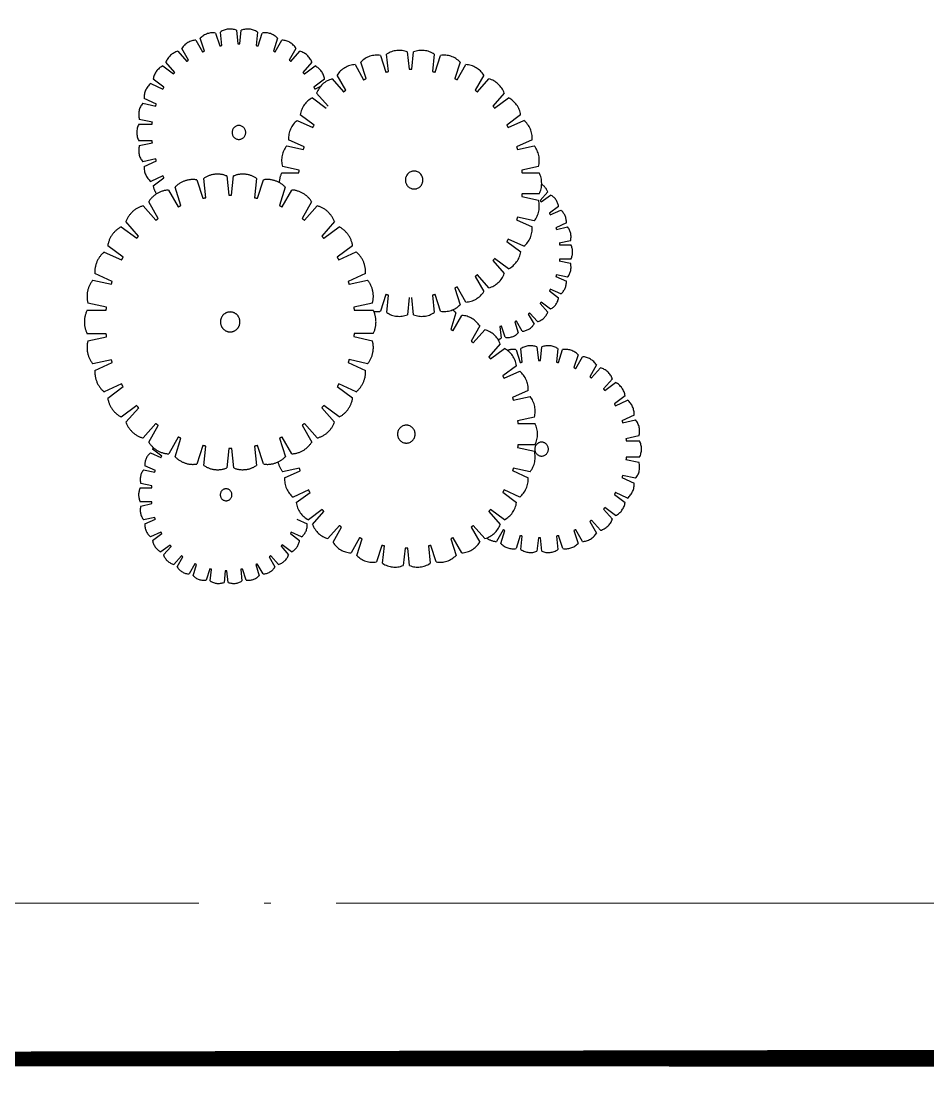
# Model space of a CAD drawing. Extents: x 27938 to 983267, y -209821 to 1628073.
# Drawn here: x 688114 to 688945, y -173990 to -173026 of the extents above; entities that cross this region are included whole.
import ezdxf

# ---------------------------------------------------------------- set-up
doc = ezdxf.new("R2010")
doc.units = 0
doc.header["$LTSCALE"] = 1000
doc.header["$MEASUREMENT"] = 0
for name, pattern in [('A户型$0$DASH', [0.35, 0.25, -0.1]), ('DASH', [0.35, 0.25, -0.1]), ('DOTE', [2.4200000000000004, 2, -0.2, 0.02, -0.2])]:
    doc.linetypes.add(name, pattern=pattern)
doc.layers.add('3.5方案汇报，与郭总、侯月琴确定户型_t8$0$2020.03.04 -1安徽标准化洋房户型(UA）_t8_t8$0$看线', color=154, linetype='Continuous')
doc.layers.add('5fur', color=250, linetype='Continuous')
doc.layers.add('DOTE', color=19, linetype='DOTE', lineweight=9)

# ---------------------------------------------------------------- blocks, each defined once
blk = doc.blocks.new('GFDGDGRDGRDG')
at = {"layer": 'DOTE', "linetype": 'DOTE', "ltscale": 0.3}
blk.add_line((573593.6739016977, 364358.3317887955), (626393.6739016924, 364358.3317887607), dxfattribs=at)
blk = doc.blocks.new('VDGVDVXVE')
at = {"layer": '5fur', "linetype": 'A户型$0$DASH'}
for p, q in [((581458.7754703705, 365140.0057086449), (581454.998385162, 365151.8431190541)), ((581469.0813076225, 365156.5026777615), (581472.8578167302, 365144.6670728563)), ((581474.7186719731, 365145.0700977339), (581473.4410305499, 365157.4485038904)), ((581488.1675736079, 365159.0246518695), (581489.4450201584, 365146.6481337326)), ((581491.3474989268, 365146.6483776403), (581492.6251403501, 365159.0267837968)), ((581507.351683408, 365157.4506358177), (581506.0742368574, 365145.0741176807)), ((581507.9351917001, 365144.6715699586), (581511.7122769087, 365156.5089803678)), ((581525.7951993692, 365151.8494216604), (581522.0186902615, 365140.0138167551)), ((581444.2146885332, 365131.6765484778), (581438.1032362874, 365142.4556115028)), ((581450.9270468616, 365149.994935864), (581457.0375669566, 365139.2175169184)), ((581523.7567885219, 365139.2260706702), (581529.8682407679, 365150.0051336951)), ((581542.692051342, 365142.4658093339), (581536.581531247, 365131.6883903883)), ((581434.4982196342, 365139.7858457254), (581442.675691667, 365130.5376376631)), ((581538.1208096909, 365130.5498742245), (581546.2995291849, 365139.7994930872)), ((581620.2576078586, 365135.8903691489), (581625.1131195684, 365120.6731628421)), ((581627.5056477379, 365121.1913376848), (581625.8629659081, 365137.1064313145)), ((581644.7970926969, 365139.1329072877), (581646.4395239763, 365123.2202411116)), ((581648.8855681071, 365123.2205547072), (581650.5282499369, 365139.135648337)), ((581669.4623767256, 365137.1091723638), (581667.8199454463, 365121.1965061878)), ((581670.2126016726, 365120.6789448307), (581675.0688540837, 365135.8984724997)), ((581420.5128445245, 365126.3215935734), (581430.3998737272, 365119.0067874646)), ((581431.6727024979, 365120.4466414999), (581423.4939830039, 365129.6962603626)), ((581557.3037658152, 365129.7099077245), (581549.1262937825, 365120.4616996622)), ((581550.3994785557, 365119.0221720391), (581560.2880160101, 365126.3380940108)), ((581596.9164154517, 365127.5232724234), (581604.7727984311, 365113.6665909219)), ((581607.0072456775, 365114.6799802845), (581602.1509932665, 365129.8995079536)), ((581693.1754686758, 365129.9076113044), (581688.3199569659, 365114.6904049977)), ((581690.5546547293, 365113.6775886028), (581698.4122361883, 365127.5363839206)), ((581421.6976572374, 365106.8067885331), (581411.809119783, 365114.1227105047)), ((581568.9917407517, 365114.1392109421), (581559.1047115489, 365106.8244048333)), ((581575.7936375879, 365114.3972993881), (581586.3075302015, 365102.506746165)), ((581588.2862404581, 365103.9710600697), (581580.4286589992, 365117.8298553875)), ((581714.8999926408, 365117.8429668847), (581707.0436096615, 365103.9862853832)), ((581709.0226819465, 365102.5224788868), (581719.5381784389, 365114.4148459961)), ((581409.5821495339, 365110.1906318358), (581420.7466252873, 365105.1289198078)), ((581560.0561583672, 365105.1467800157), (581565.023316379, 365107.3987732136)), ((581414.7255100951, 365091.3531166033), (581403.5593312174, 365096.4156007881)), ((581557.8124410183, 365097.0861180499), (581570.5243357075, 365087.6813673385)), ((581572.1608298413, 365089.532608241), (581561.645333349, 365101.4249753502)), ((581733.6864826779, 365101.4425219583), (581723.1725900644, 365089.5519687354)), ((581724.8095419155, 365087.7011475057), (581737.5233757856, 365097.1073328979)), ((581402.183858485, 365092.0979609455), (581414.1378396254, 365089.5105641026)), ((581411.0609773573, 365074.7610253288), (581399.1051726547, 365077.3488168753)), ((581543.7586903161, 365076.3463101015), (581558.1130162848, 365069.8383946368)), ((581559.3357716493, 365071.9956544265), (581546.6219377792, 365081.4018398186)), ((581748.7138790246, 365081.4230546667), (581736.0019843354, 365072.0183039553)), ((581737.2252731018, 365069.8613577613), (581751.5817888016, 365076.3702659989)), ((581398.6413121973, 365072.8343174385), (581410.8623523874, 365072.8343174385)), ((581410.864216689, 365057.7556687161), (581398.6413121973, 365057.7556687161)), ((581399.1093369428, 365053.2416149735), (581411.0633180832, 365055.8290118164)), ((581550.3715824663, 365052.1266476596), (581536.0150667664, 365058.6355558972)), ((581759.3254123513, 365058.6595117946), (581744.9710863826, 365052.1515963299)), ((581534.2466018245, 365053.084304671), (581549.616006148, 365049.7576515873)), ((581745.7272484752, 365049.7827940703), (581761.0989973786, 365053.10995463)), ((581414.1438274756, 365041.0802624497), (581402.1880227729, 365038.4924709033)), ((581403.5674777942, 365034.1761486642), (581414.7319535476, 365039.2378606923)), ((581420.7564749882, 365025.4636018012), (581409.5902961106, 365020.4011176164)), ((581479.2079380358, 365025.4304535932), (581481.0328616796, 365007.7497133975)), ((581483.7506884916, 365007.7500618371), (581485.5758905247, 365025.4334992035)), ((581529.6918994548, 365028.3167630192), (581545.4046654135, 365028.3167630192)), ((581545.6600403748, 365030.7939588781), (581530.2882914714, 365034.1211194379)), ((581765.0573077317, 365034.1467693969), (581749.6879034082, 365030.8201163132)), ((581749.943890915, 365028.3429860136), (581765.659053833, 365028.3429860136)), ((581411.8208926038, 365016.4711708748), (581421.7079218066, 365023.7859769836)), ((581437.2192191253, 364998.2605347008), (581431.8233831131, 365015.1711209997)), ((581451.941843771, 365021.8276334389), (581457.336856782, 365004.9196264314)), ((581459.9952214147, 365005.4953762566), (581458.1700193816, 365023.178813623)), ((581506.6138091789, 365023.1818592334), (581504.7888855352, 365005.5011190377)), ((581507.4473924533, 365004.9260508632), (581512.8432284655, 365021.8366371621)), ((581532.9616891234, 365015.1801247229), (581527.5666761125, 364998.2721177154)), ((581426.0071855412, 365012.5308592995), (581434.7364999627, 364997.1345465201)), ((581530.0496736274, 364997.1467661655), (581538.7803196929, 365012.5454276297)), ((581749.690912913, 365006.4789560829), (581765.0626618162, 365003.1517955231)), ((581765.659053833, 365008.9561519418), (581749.9462878742, 365008.9561519418)), ((581773.491149012, 365010.8477921789), (581766.4818872696, 365002.920756697)), ((581767.5731885037, 365001.6868758771), (581776.0490777504, 365007.9576661387)), ((581402.5374323593, 364997.9464448158), (581414.2195352631, 364984.7347190125)), ((581416.418102215, 364986.3617344621), (581407.6874561495, 365001.7603959264)), ((581557.1000490846, 365001.7749642565), (581548.3707346631, 364986.378651477)), ((581550.5697038688, 364984.7521998145), (581562.2535888603, 364997.965941047)), ((581783.5094132432, 364997.5014806512), (581775.0348167836, 364991.2316468436)), ((581761.1043514631, 364984.1886102901), (581745.7349471397, 364987.5152633738)), ((581775.850342628, 364989.7936827142), (581785.4213530945, 364994.1329548726)), ((581382.5583250596, 364978.7117988844), (581396.6826524921, 364968.2620758718)), ((581398.5009793073, 364970.3190102079), (581386.8170943159, 364983.5327514405)), ((581577.9739269036, 364983.5522476717), (581566.2918239996, 364970.3405218684)), ((581568.1106593899, 364968.2840538354), (581582.2371414676, 364978.7353709379)), ((581744.9793708215, 364985.1462673015), (581759.3358865213, 364978.6373590639)), ((581790.5837687943, 364982.3257854031), (581781.0142181485, 364977.9871750933)), ((581781.5183262102, 364976.4079735869), (581791.7661588124, 364978.6260806267)), ((581751.5922629717, 364960.9266048596), (581737.237937003, 364967.4345203243)), ((581384.2509146495, 364950.8335059696), (581370.1244325717, 364961.284823072)), ((581594.6710339555, 364961.3083951254), (581580.546706523, 364950.8586721128)), ((581736.0151816385, 364965.2772605346), (581748.7290155086, 364955.8710751424)), ((581794.4050323812, 364965.983957138), (581784.1587628323, 364963.7661884155)), ((581784.3294211702, 364962.1147682157), (581794.8061964487, 364962.1147682157)), ((581366.9430465016, 364955.6675678308), (581382.8922975779, 364948.4365506478)), ((581581.9059162635, 364948.4620652305), (581597.8576003744, 364955.6941854945)), ((581723.1901234465, 364947.7403067201), (581733.7056199388, 364935.8479396108)), ((581737.5385122695, 364940.1867969112), (581724.8266175803, 364949.5915476226)), ((581784.1607691688, 364947.538748262), (581794.408601771, 364945.3206412221)), ((581794.8061964487, 364949.1902121679), (581784.331019143, 364949.1902121679)), ((581356.3740592888, 364929.8208951303), (581373.4511752038, 364926.1246139261)), ((581374.2907044463, 364928.7568317842), (581358.3390203353, 364935.9889520482)), ((581606.4616265406, 364936.0155697119), (581590.5123754644, 364928.7845525289)), ((581591.3525555673, 364926.1525500183), (581608.432276571, 364929.8493950847)), ((581707.0647128297, 364933.3018548914), (581714.9222942886, 364919.4430595735)), ((581719.5573156998, 364922.875615573), (581709.0434230863, 364934.766168796)), ((581781.0197411077, 364933.316955741), (581790.5907515743, 364928.9776835826)), ((581791.7697282023, 364932.6785177334), (581781.5234586532, 364934.8962864559)), ((581688.3437076103, 364922.5929346766), (581693.1999600213, 364907.3734070075)), ((581698.434537836, 364909.7496425377), (581690.5781548567, 364923.6063240392)), ((581775.0436149858, 364920.0709512298), (581783.5195042324, 364913.8001609683)), ((581785.4283358746, 364917.1705141131), (581775.8587852288, 364921.5091244229)), ((581625.1383516152, 364916.5939701304), (581620.2820992041, 364901.3744424614)), ((581625.888576562, 364900.1637425972), (581627.5310078415, 364916.0764087733)), ((581646.4653851807, 364914.0523602539), (581644.8227033509, 364898.1372666241)), ((581650.5538605909, 364898.1400076734), (581648.9114293115, 364914.0526738495)), ((581667.8453055499, 364916.0815772763), (581669.4879873797, 364900.1664836465)), ((581675.0933454292, 364901.3825458122), (581670.2378337194, 364916.599752119)), ((581776.0591687397, 364903.3439754809), (581767.5845722802, 364909.6138092885)), ((581351.3132788779, 364902.301404406), (581368.771907721, 364902.301404406)), ((581369.0556576779, 364905.0538442493), (581351.9759366743, 364908.7506893157)), ((581612.8303991855, 364908.7791892701), (581595.7532832706, 364905.0829080659)), ((581596.0377138337, 364902.3305410664), (581613.4990059648, 364902.3305410664)), ((581689.4100402406, 364899.9126801121), (581684.5545285308, 364884.6954738053)), ((581764.07170436, 364891.8031879221), (581757.0624426176, 364899.7302234041)), ((581766.493576191, 364908.3796486868), (581773.503907186, 364900.4514039473)), ((581686.7892262941, 364883.6826574104), (581694.6468077532, 364897.5414527282)), ((581743.2626323003, 364891.6147339911), (581746.5001339077, 364881.4683822118)), ((581749.9898524508, 364883.0525392318), (581744.7522637979, 364892.2903268995)), ((581755.7433024466, 364898.7540141343), (581760.9816900858, 364889.5148172557)), ((581368.774571009, 364880.7604776596), (581351.3132788779, 364880.7604776596)), ((581613.4990059648, 364880.78961432), (581596.0403771218, 364880.78961432)), ((581711.1345642058, 364887.8480356923), (581703.2781812263, 364873.9913541907)), ((581705.2572535115, 364872.5275476945), (581715.7727500037, 364884.4199148038)), ((581729.5970309267, 364887.2738290576), (581730.6921521466, 364876.6637666377)), ((581734.4290575129, 364877.4744747482), (581731.1920497062, 364887.6192789527)), ((581351.9818856572, 364874.311829456), (581369.0590015721, 364878.0081106601)), ((581595.7566271648, 364878.0371744768), (581612.8363481684, 364874.3403294103)), ((581729.9210542428, 364871.447590766), (581719.4071616292, 364859.557037543)), ((581721.0441134804, 364857.7062163133), (581733.7579473504, 364867.1124017055)), ((581744.5731121931, 364866.110432641), (581748.3496213008, 364854.2748277357)), ((581750.2104765438, 364854.6778526134), (581748.9328351206, 364867.0562587699)), ((581763.6593781785, 364868.6324067489), (581764.9368247291, 364856.255888612)), ((581766.8393034976, 364856.2561325197), (581768.1169449207, 364868.6345386762)), ((581782.8434879787, 364867.0583906971), (581781.566041428, 364854.6818725601)), ((581783.4269962708, 364854.279324838), (581787.2040814793, 364866.1167352473)), ((581801.2870039399, 364861.4571765398), (581797.5104948322, 364849.6215716345)), ((581373.4597292754, 364856.9384687078), (581356.3800082717, 364853.2416236414)), ((581358.3506583021, 364847.0754490141), (581374.2999093783, 364854.3064661971)), ((581590.5215803965, 364854.3341869419), (581606.4732645074, 364847.1020666779)), ((581608.438225554, 364853.2701235958), (581591.3611096389, 364856.9664048)), ((581744.9484505896, 364851.4281234744), (581732.2365559002, 364842.023372763)), ((581799.2485930927, 364848.8338255496), (581805.3600453385, 364859.6128885745)), ((581818.1838559128, 364852.0735642133), (581812.0733358177, 364841.2961452677)), ((581733.4598446666, 364839.8664265689), (581747.8163603665, 364846.3753348065)), ((581813.6126142616, 364840.1576291039), (581821.7913337556, 364849.4072479667)), ((581382.9063685792, 364834.6289534955), (581366.9546844683, 364827.3968332316)), ((581370.1412508872, 364821.7826236006), (581384.2655783198, 364832.2323466133)), ((581580.5613701933, 364832.2575127564), (581594.687852271, 364821.806195654)), ((581597.8692383411, 364827.4234508953), (581581.9199872648, 364834.6544680783)), ((581832.795570386, 364839.3176626039), (581824.6180983532, 364830.0694545416)), ((581825.8912831263, 364828.6299269185), (581835.7798205807, 364835.9458488902)), ((581755.5599839161, 364828.6645806021), (581741.2056579476, 364822.1566651374)), ((581741.9618200401, 364819.7878628779), (581757.3335689434, 364823.1150234377)), ((581844.4835453223, 364823.7469658215), (581834.5965161195, 364816.4321597127)), ((581396.701625453, 364814.8069648906), (581382.5751433751, 364804.3556477882)), ((581386.8383579392, 364799.5387710544), (581398.5204608431, 364812.7504968577)), ((581566.3113055354, 364812.7720085182), (581577.9951905268, 364799.5582672856)), ((581582.2539597831, 364804.3792198416), (581568.1296323506, 364814.8289428542)), ((581835.5479629379, 364814.7545348951), (581846.7141418154, 364819.8170190799)), ((581761.2918792965, 364804.1518382045), (581745.9224749731, 364800.8251851208)), ((581852.7369601319, 364806.0419880321), (581841.5724843786, 364800.980276004)), ((581414.242580974, 364798.3388189116), (581402.5586959824, 364785.125077679)), ((581407.7122357581, 364781.3160544695), (581416.4415501796, 364796.712367249)), ((581548.3941826277, 364796.729284264), (581557.1248286932, 364781.3306227997)), ((581562.2748524835, 364785.1445739102), (581550.5927495796, 364798.3562997135)), ((581746.17846248, 364798.3480548212), (581761.8936253979, 364798.3480548212)), ((581842.1606104505, 364799.1378742465), (581854.1164151531, 364801.725665793)), ((581434.7626112154, 364785.9442525606), (581426.0319651498, 364770.5455910963)), ((581431.8505957193, 364767.9108940032), (581437.2456087302, 364784.8189010106)), ((581527.5930657174, 364784.8304840253), (581532.9889017296, 364767.9198977263)), ((581538.8050993015, 364770.5601594265), (581530.07578488, 364785.956472206)), ((581857.1951009834, 364786.9765217229), (581845.2411198429, 364784.3891248799)), ((581419.7644135021, 364768.5824493297), (581411.2885242554, 364774.8532395911)), ((581457.3648923894, 364778.1649678629), (581451.9690563772, 364761.2543815639)), ((581458.1984756638, 364759.9091594927), (581460.0233993075, 364777.5898996883)), ((581481.0615963512, 364775.340956889), (581479.236394318, 364757.6575195225)), ((581485.6043468069, 364757.6605651329), (581483.7794231632, 364775.3413053285)), ((581504.817063428, 364777.5956424695), (581506.6422654612, 364759.912205103)), ((581512.8704410717, 364761.2633852871), (581507.4754280607, 364778.1713922946)), ((581745.9254844778, 364776.4840248905), (581761.2972333812, 364773.1568643308)), ((581761.8936253979, 364778.9612207494), (581746.1808594392, 364778.9612207494)), ((581845.440221237, 364782.4624679802), (581857.6631257288, 364782.4624679802)), ((581409.3796926134, 364771.4828864463), (581418.9492432592, 364767.1442761366)), ((581845.2434605687, 364765.4571113675), (581857.1992652713, 364762.869319821)), ((581857.6631257288, 364767.3838192577), (581845.4420855386, 364767.3838192578)), ((581403.0383002857, 364755.974882826), (581413.2845698347, 364753.7571141035)), ((581413.7882873801, 364755.3364448184), (581404.2172769136, 364759.6757169768)), ((581545.8582763774, 364757.4951896984), (581530.486527474, 364754.1680291386)), ((581532.2601125013, 364748.6184719742), (581546.61443847, 364755.1263874389)), ((581741.2139423863, 364755.1513361091), (581755.5704580862, 364748.6424278715)), ((581757.3389230281, 364754.1936790976), (581741.9695187046, 364757.5203321814)), ((581841.5789278309, 364748.865020093), (581852.7451067086, 364743.8025359082)), ((581854.1205794412, 364748.1201757508), (581842.1665983007, 364750.7075725937)), ((581400.0018320391, 364739.4631883915), (581410.477009345, 364739.4631883915)), ((581410.6472593192, 364741.1146522975), (581400.399426717, 364743.3327593373)), ((581554.3602517509, 364737.4166260074), (581540.003736051, 364730.9077177698)), ((581542.871645828, 364725.854929102), (581555.5835405173, 364735.2596798133)), ((581732.2497532035, 364735.2823293422), (581744.9635870735, 364725.87614395)), ((581747.8268345365, 364730.9316736672), (581733.4725085679, 364737.4395891319)), ((581410.4786073178, 364726.5386323437), (581400.0018320391, 364726.5386323437)), ((581834.6067806887, 364733.4113481633), (581844.4953181432, 364726.0954261915)), ((581846.7222883921, 364730.0275048604), (581835.5578126388, 364735.0892168885)), ((581400.4029961067, 364722.6694434215), (581410.6492656557, 364724.887212144)), ((581566.7759829372, 364719.576836263), (581554.0621490672, 364710.1706508708)), ((581557.8990421748, 364705.8354618103), (581568.4129347883, 364717.7260150334)), ((581719.4246950113, 364717.7453755278), (581729.9401915037, 364705.8530084185)), ((581733.7730838343, 364710.1918657189), (581721.0611891451, 364719.5966164303)), ((581824.6317354281, 364719.7714951964), (581832.8104549223, 364710.5218763336)), ((581835.7915934016, 364713.8965431229), (581825.9045641988, 364721.2113492317)), ((581413.2897022776, 364712.2454269726), (581403.0418696754, 364710.0273199327)), ((581404.2242596936, 364706.3276151564), (581413.7938103394, 364710.6662254662)), ((581543.5268129503, 364710.682857913), (581553.0978234168, 364706.3435857546)), ((581812.0897493928, 364708.5415882185), (581818.2012016387, 364697.7625251936)), ((581821.8062182919, 364700.4322909709), (581813.6287462591, 364709.6804990332)), ((581418.95768586, 364698.8597178452), (581409.3866753934, 364694.5204456868)), ((581411.2986152447, 364691.1519199083), (581419.7732117042, 364697.4217537158)), ((581537.5506868283, 364697.4368534018), (581546.026576075, 364691.1660631403)), ((581547.935407717, 364694.5364162851), (581538.3658570714, 364698.8750265949)), ((581582.5628429061, 364704.7555048818), (581572.0473464137, 364692.8631377725)), ((581576.6855322118, 364689.435016884), (581584.5419151911, 364703.2916983856)), ((581703.2992843945, 364703.306923699), (581711.1568658535, 364689.4481283812)), ((581715.7918872647, 364692.8806843807), (581705.2779946511, 364704.7712376036)), ((581732.5476494042, 364700.9920660261), (581726.4361971583, 364690.2130030012)), ((581730.509238557, 364688.368715036), (581734.2857476646, 364700.2043199412)), ((581797.5289675556, 364700.2124280515), (581801.3060527642, 364688.3750176422)), ((581805.3773910645, 364690.2232008323), (581799.2668709694, 364701.0006197779)), ((581601.0308701233, 364693.600395166), (581593.1732886643, 364679.7415998481)), ((581598.4100561768, 364677.3703724642), (581603.2655678868, 364692.587578771)), ((581684.5782791751, 364692.5980034842), (581689.4345315861, 364677.3784758152)), ((581694.669109401, 364679.7547113453), (581686.8127264215, 364693.6113928469)), ((581748.369246226, 364695.5465667378), (581744.5921610175, 364683.7091563285)), ((581748.9527545181, 364682.7675008786), (581750.2302010687, 364695.1440190156)), ((581764.9569389992, 364693.569759056), (581763.6792975761, 364681.1913528995)), ((581768.1368643183, 364681.1934848268), (581766.8594177677, 364693.5700029637)), ((581781.5857659531, 364695.1480389623), (581782.8634073762, 364682.7696328058)), ((581787.2231303037, 364683.7154589347), (581783.4466211959, 364695.55106384)), ((581427.2348399841, 364686.9665246823), (581418.7589507375, 364680.6957344208)), ((581421.3168794758, 364677.8056083805), (581428.3261412183, 364685.7326438625)), ((581529.0006480336, 364685.7455508588), (581536.0109790285, 364677.8173061193)), ((581538.5662405823, 364680.7098776529), (581530.0916441227, 364686.9797114605)), ((581621.37292318, 364686.599038938), (581616.516670769, 364671.379511269)), ((581622.123148127, 364670.1688114048), (581623.7655794063, 364686.0814775809)), ((581642.6999567456, 364684.0574290615), (581641.0572749157, 364668.1423354317)), ((581646.7884321557, 364668.145076481), (581645.1460008764, 364684.0577426571)), ((581664.0798771147, 364686.0866460839), (581665.7225589446, 364670.1715524542)), ((581671.3279169941, 364671.3876146199), (581666.4724052842, 364686.6048209266)), ((581437.7594132968, 364677.0856370949), (581430.7490823019, 364669.1573923553)), ((581433.8412061672, 364666.8719784296), (581439.0787948201, 364676.1097660973)), ((581450.0714314416, 364669.6488972842), (581444.8330438023, 364660.4097004057)), ((581448.324222144, 364658.8288821498), (581451.5612299505, 364668.9736863543)), ((581505.7697041428, 364668.9806361631), (581509.0072057502, 364658.8342843837)), ((581512.4969242933, 364660.4184414038), (581507.2593356405, 364669.6562290715)), ((581518.250374289, 364676.1199163063), (581523.4887619284, 364666.8807194277)), ((581526.5787762025, 364669.169090094), (581519.5695144602, 364677.0961255761)), ((581463.6328001461, 364664.9813264657), (581460.3952985387, 364654.8349746863)), ((581464.1329501107, 364654.0278414435), (581465.227904297, 364664.6362855609)), ((581477.8508225231, 364663.2869198813), (581476.7557013032, 364652.6768574615)), ((581480.5764727966, 364652.6786848276), (581479.4815186104, 364663.287128945)), ((581492.1041027692, 364664.6397312296), (581493.199223989, 364654.0296688097)), ((581496.9361293555, 364654.8403769202), (581493.6991215488, 364664.9851811247))]:
    blk.add_line(p, q, dxfattribs=at)
blk.add_arc((580807.5373699102, 364047.626711753), 1301.745825560776, 77.68789037069581, 77.68789037069581, dxfattribs=at)
for centre, major_axis, ratio, start_param, end_param in [((581482.2894974955, 365143.8472885574), (1.407711529843781e-10, -16.31503410758138), 0.9820283797732832, 2.765940509579965, 3.726684307821659), ((581498.5032164624, 365143.8494204846), (9.86926441425515e-11, 16.31503410757989), 0.9820283797737155, -0.5850916542342619, 0.3756521440070635), ((581466.4305224756, 365140.4124900761), (3.314646318561204e-10, -16.31503410757891), 0.9820283797738115, 2.975380019808181, 3.936123818049555), ((581514.3630620554, 365140.4187926824), (1.142845956056117e-10, 16.31503410757966), 0.9820283797747993, -0.7945311644722478, 0.1662126337688123), ((581451.6194047111, 365133.6951422163), (2.76063211381028e-10, -16.31503410757624), 0.9820283797738861, 3.184819530050221, 4.14556332829202), ((581529.1758829183, 365133.7053400475), (2.759858840593678e-10, 16.31503410757624), 0.9820283797738866, -1.003970674702232, -0.04322687646043288), ((581637.2395662668, 365119.6191544578), (5.411521527877583e-10, 20.97647242402886), 0.9820283797750264, -0.3756521439748122, 0.5850916542652702), ((581658.0857763671, 365119.621895507), (4.624851656691439e-11, -20.97647242402909), 0.9820283797727796, 2.556500999347039, 3.517244797588759), ((581438.5034611197, 365123.9888253131), (4.991143367370158e-10, -16.31503410757782), 0.9820283797733588, 3.394259040276285, 4.355002838517945), ((581542.2942876995, 365124.0024726749), (5.36174202784364e-10, -16.31503410758263), 0.9820283797738734, 1.928182468599215, 2.888926266839844), ((581616.8494555269, 365115.2029849818), (2.404359204736261e-11, 20.97647242402749), 0.982028379774301, -0.1662126337604186, 0.7945311644806505), ((581678.4770064153, 365115.2110883327), (2.391012726289211e-11, -20.97647242402748), 0.9820283797743015, 2.347061489109149, 3.307805287350218), ((581427.6559213737, 365111.717751991), (5.739296205692923e-10, -16.31503410757126), 0.9820283797744039, 3.60369855051053, 4.56444234875266), ((581553.1449391608, 365111.7342524284), (9.167750421580437e-10, -16.31503410759633), 0.9820283797733467, 1.718742958336968, 2.679486756576242), ((581597.8065898296, 365106.5663948765), (2.3400827717933e-11, 20.9764724240294), 0.9820283797735605, 0.04322687647890477, 1.003970674720144), ((581697.5220618104, 365106.5795063736), (4.042010931027886e-11, 20.97647242402926), 0.9820283797745937, -1.003970674716735, -0.04322687647576196), ((581580.9432337836, 365094.0868445722), (1.493330103277028e-10, -20.9764724240338), 0.9820283797738824, 3.394259040300092, 4.355002838540927), ((581714.3885822432, 365094.1043911803), (4.030199811017657e-10, -20.9764724240268), 0.9820283797746057, 1.928182468612924, 2.888926266853522), ((581419.5508750123, 365097.4182270374), (1.255583300278164e-10, 16.31503410758334), 0.9820283797738913, 0.6715454072036611, 1.632289205444367), ((581566.9963969673, 365078.3097503009), (1.04767068410847e-09, -20.97647242401653), 0.9820283797742039, 3.603698550495452, 4.564442348738082), ((581728.3394198365, 365078.330965149), (1.384007154884898e-09, 20.9764724240026), 0.9820283797747854, -1.422849695132445, -0.462105896889369), ((581414.5425514539, 365081.7152083096), (3.963634294051248e-10, 16.31503410759696), 0.9820283797734229, 0.880984917459755, 1.841728715699417), ((581556.5756230742, 365059.9246467893), (5.111674083844315e-10, -20.97647242400687), 0.98202837977532, 3.813138060760478, 4.773881859002806), ((581738.7648560436, 365059.9486026866), (6.836455522821613e-10, 20.97647242401138), 0.9820283797751056, 4.650896101775012, 5.61163990001727), ((581412.8498384705, 365065.2949930773), (5.833594441424185e-14, 16.31503410758606), 0.9820283797734116, 1.090424427674634, 2.051168225915166), ((581414.5467157419, 365048.8752235392), (3.949083693035585e-10, -16.31503410759044), 0.9820283797729095, 4.441456591480144, 5.402200389720249), ((581550.1363499275, 365039.735051282), (1.48597091747457e-10, -20.97647242400959), 0.9820283797756506, 4.022577571016886, 4.983321369259078), ((581745.2092492756, 365039.760701241), (2.01786559985407e-10, 20.97647242403186), 0.9820283797738227, 4.441456591513086, 5.402200389754107), ((581419.559021589, 365033.1735224148), (1.189661922730163e-09, 16.31503410754347), 0.9820283797764768, 1.50930344822444, 2.47004724646837), ((581470.8106864467, 365003.7485060044), (9.462116340020722e-11, -23.30719158225148), 0.9820283797748305, 2.765940509584912, 3.726684307825815), ((581493.9731421138, 365003.7515516147), (9.458314910388988e-11, 23.30719158225148), 0.9820283797748305, -0.585091654236024, 0.3756521440048792), ((581547.9600046631, 365018.6233459834), (2.218619614665787e-09, -20.97647242386971), 0.9820283797811127, 4.232017081156517, 4.673945922118322), ((581747.3909486247, 365018.6495689777), (1.606197314730258e-14, -20.97647242402147), 0.9820283797740424, 1.090424427674358, 2.051168225915433), ((581427.6676941946, 365018.8761293885), (1.848838478545986e-09, 16.31503410748272), 0.9820283797794371, 1.718742958504473, 2.218833715645286), ((581448.155007847, 364998.8416510311), (4.042017045501728e-13, 23.30719158225946), 0.9820283797737477, -0.1662126337615419, 0.7945311644795781), ((581516.6300643896, 364998.8506547543), (3.076598610508563e-13, -23.30719158225946), 0.9820283797737477, 2.347061489110219, 3.307805287351338), ((581760.6258820556, 365005.9557049936), (1.087604142492609e-09, 13.98431494932257), 0.9820283797757758, -1.213410184881424, -0.5644493474527741), ((581426.9962681833, 364989.2454398029), (3.348848891080037e-10, 23.30719158225651), 0.9820283797743218, 0.0432268764927215, 1.003970674733244), ((581537.7912370508, 364989.2600081331), (2.240209803713708e-10, 23.30719158225565), 0.9820283797740631, -1.003970674709297, -0.04322687646831636), ((581769.9264404511, 364995.4400876394), (1.024990145387815e-10, -13.98431494935805), 0.982028379773473, 1.718742958384758, 2.679486756625527), ((581408.2592059099, 364975.3792727983), (2.392120861054513e-10, -23.30719158225082), 0.9820283797737046, 3.394259040296076, 4.355002838537809), ((581556.5318153095, 364975.3987690295), (8.679877522328104e-10, -23.30719158226323), 0.9820283797744153, 1.928182468594927, 2.888926266834795), ((581745.2146033603, 364997.5378636791), (8.357384973075626e-10, 20.97647242405825), 0.9820283797728313, 4.022577571065338, 4.98332136930488), ((581776.8767312558, 364983.1851793311), (2.605227801865076e-10, -13.98431494934615), 0.9820283797746238, 1.509303448134942, 2.47004724637614), ((581392.7627205586, 364957.8491680524), (2.335503777608999e-10, -23.30719158225481), 0.9820283797740426, 3.603698550535807, 4.564442348777202), ((581572.0327459687, 364957.8727401058), (1.997853494959033e-10, 23.307191582252), 0.9820283797747636, -1.422849695189134, -0.4621058969479026), ((581738.7753302136, 364977.3482681718), (4.847612271616468e-10, 20.97647242403736), 0.9820283797737622, 3.813138060808932, 4.77388185904899), ((581781.1729934105, 364969.7265783674), (1.027308275792536e-10, 13.9843149493363), 0.9820283797758625, 4.441456591510673, 5.402200389752725), ((581782.6274596432, 364955.6524901919), (2.93388322266285e-14, -13.98431494933627), 0.9820283797762461, 1.090424427673933, 2.051168225915855), ((581381.1840828995, 364937.4212752616), (3.994873619285082e-10, 23.30719158226077), 0.9820283797739133, 0.671545407212947, 1.632289205453553), ((581583.6165639766, 364937.4478929254), (3.995771285862935e-10, -23.30719158226077), 0.9820283797739137, 1.509303448136235, 2.470047246376842), ((581728.3545563205, 364958.9631646601), (6.384936869966508e-10, 20.97647242403661), 0.9820283797736697, 3.603698550577102, 4.564442348817164), ((581781.1765628003, 364941.5780199927), (1.558174024647648e-10, -13.98431494935859), 0.9820283797731207, 0.8809849174244482, 1.841728715664742), ((581374.0293349588, 364914.9883913647), (3.721794284247502e-10, -23.3071915822351), 0.9820283797752096, 4.022577571008604, 4.983321369250363), ((581590.777000901, 364915.0168913191), (2.59755985964798e-10, 23.30719158223902), 0.9820283797750733, 4.441456591513997, 5.402200389755898), ((581714.4077195042, 364943.1860703888), (6.32538081546595e-10, -20.976472424022), 0.9820283797742055, 0.2526663866869028, 1.213410184928303), ((581776.8837140359, 364928.1182896546), (4.982917220822849e-10, 13.98431494936863), 0.9820283797730018, 3.813138060822165, 4.773881859061242), ((581697.5443634582, 364930.7065200846), (5.354014866895496e-10, -20.97647242402854), 0.9820283797732736, 0.04322687645179224, 1.00397067469354), ((581769.9365314404, 364915.8615539801), (3.512550203121528e-10, -13.98431494935014), 0.9820283797739461, 0.4621058969312659, 1.422849695172554), ((581371.6111735539, 364891.5309410329), (1.19563716476271e-13, 23.30719158222304), 0.9820283797755749, 1.09042442767373, 2.051168225916072), ((581593.2011112889, 364891.5600776932), (1.19563716476271e-13, 23.30719158222304), 0.9820283797755749, 4.232017081263523, 5.192760879505865), ((581616.8739468724, 364922.0618266284), (1.288903100241969e-10, -20.97647242402544), 0.9820283797767319, -0.1400061719666599, 0.1662126337549295), ((581637.2651769207, 364917.651019454), (2.35103177727578e-10, 20.97647242402763), 0.9820283797744976, 2.556500999360952, 3.517244797601755), ((581658.111387021, 364917.6537605033), (1.152385545925876e-10, -20.97647242402826), 0.9820283797737664, -0.3756521440064258, 0.5850916542351339), ((581678.5014977609, 364922.0699299793), (1.558118884598381e-10, -20.9764724240288), 0.9820283797738809, -0.1662126337692105, 0.7945311644722919), ((581674.7115779802, 364885.2161571403), (1.447343856153413e-08, -20.97647242423709), 0.9820283797791205, 2.347061488422872, 2.549224550624935), ((581760.6386402296, 364905.3434911326), (9.64225515246125e-10, -13.98431494934139), 0.9820283797734688, 0.2526663866469738, 1.213410184890028), ((581693.7566333753, 364876.5845751812), (5.181912388834268e-10, -20.97647242403012), 0.9820283797748808, 2.137621978846463, 3.098365777086928), ((581710.6231538082, 364864.109459988), (8.860573746701948e-10, -20.97647242403861), 0.9820283797742823, 1.9281824685901, 2.888926266830134), ((581736.7011590673, 364891.2660641929), (2.21067777311924e-10, 13.98431494935047), 0.9820283797761999, 2.975380019845339, 3.936123818084512), ((581749.3964028655, 364897.0237909298), (2.234660192812075e-10, -13.98431494935768), 0.9820283797736675, 0.04322687646183554, 1.003970674703363), ((581374.0352839417, 364868.0741274069), (3.721258884199925e-10, 23.3071915822351), 0.9820283797752097, 1.29986393792922, 2.260607736170979), ((581590.782949884, 364868.1026273614), (3.987110765069237e-10, 23.30719158228619), 0.9820283797725636, 4.022577571042894, 4.983321369282235), ((581723.1077519074, 364888.3219512089), (8.351460060808746e-09, -13.98431494927364), 0.9820283797608108, 0.3689042689611777, 0.585091653644628), ((581757.7813020662, 364853.4550434368), (9.867940483164332e-11, -16.31503410757989), 0.9820283797737155, 2.76594050958273, 3.726684307824055), ((581773.9950210331, 364853.457175364), (9.802007974649995e-11, -16.31503410757294), 0.9820283797757359, 2.556500999344335, 3.517244797583936), ((581724.5739914014, 364848.3360339567), (4.427875307012659e-10, -20.9764724240416), 0.9820283797733815, 1.718742958371549, 2.679486756611956), ((581741.9223270463, 364850.0202449555), (3.161250156139182e-10, 16.31503410757743), 0.982028379774092, -0.1662126337420926, 0.3411774656621658), ((581789.8548666262, 364850.0265475617), (2.846295634718391e-10, 16.31503410758181), 0.9820283797723042, -0.7945311644627566, 0.1662126337798484), ((581804.6676874891, 364843.3130949269), (5.394708282099458e-10, -16.31503410758486), 0.9820283797746253, 2.137621978838677, 3.098365777078519), ((581381.1957208661, 364845.6431258007), (3.995771285862935e-10, -23.30719158226077), 0.9820283797739137, 4.650896101726029, 5.611639899966636), ((581583.6282019432, 364845.6697434644), (6.779375552134562e-10, -23.30719158224338), 0.98202837977475, 0.671545407166612, 1.632289205408203), ((581734.9994276084, 364829.9536714942), (5.111099069550854e-10, 20.97647242400687), 0.98202837977532, 4.65089610176657, 5.611639900008898), ((581817.7860922702, 364833.6102275543), (3.539505153904336e-10, -16.31503410758403), 0.9820283797745927, 1.928182468610151, 2.888926266850478), ((581828.6367437314, 364821.3420073078), (3.783587828496953e-10, 16.31503410756628), 0.9820283797747743, -1.422849695174594, -0.4621058969329088), ((581741.4438208404, 364809.7657700486), (1.337438151525567e-11, -20.97647242403598), 0.9820283797743423, 1.29986393791291, 2.260607736153623), ((581392.779538874, 364825.2182786203), (1.16101781002242e-10, 23.30719158224879), 0.9820283797742818, 1.718742958397153, 2.67948675663864), ((581572.0495642842, 364825.2418506736), (1.217549265178512e-10, -23.30719158225303), 0.9820283797747839, 0.4621058969512792, 1.422849695192109), ((581836.745416337, 364807.0446142814), (1.255378453863027e-10, -16.31503410758333), 0.9820283797738918, 1.509303448145427, 2.470047246386133), ((581408.2804695332, 364807.6922496966), (4.212802813425078e-10, 23.30719158225222), 0.9820283797742081, 1.928182468649426, 2.888926266890946), ((581556.5530789328, 364807.7117459278), (4.213493470557059e-10, -23.30719158225222), 0.9820283797742081, 0.2526663866988428, 1.213410184940364), ((581743.6255201895, 364788.6546377853), (1.145476042589189e-10, 20.97647242403649), 0.9820283797740414, 4.232017081269888, 5.192760879510613), ((581841.7577221842, 364791.3429131571), (3.962813594534628e-10, -16.31503410759696), 0.9820283797734234, 1.299863937890381, 2.260607736130043), ((581427.0210477919, 364793.8310105929), (4.419778383368957e-10, -23.30719158225602), 0.9820283797746898, -1.003970674737369, -0.0432268764967414), ((581424.8714970475, 364772.7918465793), (4.453425580585284e-09, 13.98431494985014), 0.9820283797398004, 1.297673944595917, 1.422849695515816), ((581537.8160166594, 364793.8455789231), (2.005685977973273e-10, -23.30719158224831), 0.9820283797742861, 0.0432268764693442, 1.003970674710459), ((581843.4545994557, 364774.923143619), (2.336064168943885e-14, -16.31503410753079), 0.9820283797776418, 1.090424427672864, 2.051168225916927), ((581417.9243144521, 364760.5351109049), (2.923183584864338e-10, 13.98431494934683), 0.982028379774603, 0.6715454072159455, 1.632289205457608), ((581448.1822204532, 364784.2403639717), (5.320579987079832e-10, -23.30719158225559), 0.9820283797748665, -0.7945311645018162, 0.1662126337381502), ((581516.6572769957, 364784.249367695), (4.042017045501728e-13, 23.30719158225946), 0.9820283797737477, 2.975380019828251, 3.936123818069372), ((581741.4491749251, 364767.5429324867), (2.019372156653955e-10, -20.97647242403186), 0.9820283797738231, 0.8809849174254727, 1.841728715666493), ((581413.6314656876, 364747.0753805667), (1.027256898818513e-10, -13.9843149493363), 0.9820283797758623, 4.022577571016654, 4.983321369258706), ((581470.839142729, 364779.3394671113), (3.91884940028721e-10, 23.30719158225214), 0.9820283797740549, 2.556500999366254, 3.51724479760727), ((581494.001598396, 364779.3425127217), (6.806006385159951e-11, 23.3071915822597), 0.9820283797737741, 2.765940509591734, 3.726684307832629), ((581546.376275577, 364767.5172825277), (4.155820004706686e-11, -20.97647242402486), 0.9820283797747146, -1.357855116610026, -0.8809849174365976), ((581841.7618864722, 364758.5029283867), (2.347648269296358e-10, -16.31503410757742), 0.982028379774263, 0.8809849174207782, 1.84172871566223), ((581552.8206688091, 364747.3293810821), (5.111099069550854e-10, 20.97647242400687), 0.98202837977532, 1.509303448176777, 2.470047246419105), ((581735.0099017785, 364747.3533369795), (8.04070709801232e-10, 20.97647242404675), 0.9820283797733087, 3.813138060824444, 4.773881859064264), ((581412.1805688447, 364733.0009103676), (1.145034923052283e-10, -13.98431494939952), 0.9820283797707507, 4.23201708125745, 5.192760879495252), ((581836.7535629137, 364742.7999096588), (4.13118256430262e-10, 16.31503410759205), 0.982028379773326, 3.813138060811435, 4.773881859051436), ((581563.2461050162, 364728.9470186197), (1.783181240848606e-11, -20.97647242403067), 0.9820283797745072, -1.422849695198273, -0.4621058969568959), ((581724.5891278853, 364728.9682334677), (4.763587137537414e-10, 20.97647242403877), 0.9820283797741833, 3.603698550569718, 4.564442348809944), ((581828.6485165524, 364728.5003847053), (5.803586001317741e-10, 16.3150341075824), 0.9820283797740941, 3.603698550582393, 4.564442348822241), ((581413.6350350775, 364718.9268221921), (3.692773751167649e-11, -13.98431494936784), 0.982028379772433, 4.441456591500946, 5.402200389741056), ((581417.931297232, 364705.4682212283), (7.850577672576279e-10, 13.98431494932945), 0.9820283797759973, 1.509303448207765, 2.470047246451069), ((581539.3907858784, 364705.4841918266), (8.16970380971868e-10, -13.98431494932877), 0.9820283797760184, 0.671545407136422, 1.632289205379262), ((581817.8009768064, 364716.2293113832), (7.53244307725028e-10, -16.31503410757161), 0.9820283797735775, 0.2526663866697219, 1.213410184912713), ((581577.1969426094, 364713.1735925883), (6.324200298543312e-10, 20.976472424022), 0.9820283797742053, 1.928182468661484, 2.888926266902883), ((581710.642291069, 364713.1911391965), (7.888974912495779e-10, -20.97647242402087), 0.9820283797740296, 0.2526663866793726, 1.213410184921337), ((581804.685033215, 364706.5229944799), (5.629227120294387e-10, 16.31503410757752), 0.9820283797749436, 3.184819530102536, 4.14556332834257), ((581424.8815880369, 364693.2133129201), (6.92450021552921e-10, 13.984314949336), 0.9820283797748313, 1.718742958441349, 2.679486756684516), ((581532.4436032829, 364693.2274561521), (7.764141253845537e-10, -13.98431494933921), 0.9820283797756352, 0.4621058968998399, 1.422849695142581), ((581594.0634630423, 364700.6984773951), (3.035358991283896e-10, -20.97647242402982), 0.9820283797740962, -1.003970674732854, -0.04322687649247992), ((581693.778935023, 364700.7115888923), (8.623247204397746e-10, 20.97647242403067), 0.982028379774383, 3.184819530109385, 4.14556332834925), ((581727.1285550077, 364706.5127966488), (2.379442757151458e-10, 16.31503410757693), 0.982028379774525, 2.501147656000874, 3.098365777126094), ((581741.9413758706, 364699.799344014), (3.313836818691555e-10, 16.31503410757891), 0.9820283797738115, 2.347061489130024, 3.3078052873714), ((581789.8739154504, 364699.8056466202), (2.00322896546008e-10, 16.31503410757504), 0.9820283797754098, 2.975380019841606, 3.936123818081332), ((581434.1821464323, 364682.6976955659), (1.112948083550477e-10, 13.9843149493476), 0.9820283797749079, 1.928182468639703, 2.888926266881203), ((581523.1457120721, 364682.7093933046), (8.45831600378391e-10, 13.98431494935981), 0.9820283797748409, 3.394259040368977, 4.355002838607422), ((581613.1085184374, 364692.066895436), (2.391012726289211e-11, -20.97647242402748), 0.9820283797743015, -0.7945311644806444, 0.1662126337604246), ((581674.7360693257, 364692.0749987869), (1.376840712848312e-10, -20.97647242402604), 0.9820283797741646, -0.1662126337675793, 0.7945311644730118), ((581757.8012214637, 364696.3687162117), (1.408459776054326e-10, 16.31503410758138), 0.982028379773283, 2.556500999357931, 3.517244797599625), ((581774.0149404306, 364696.3708481389), (1.407711529843781e-10, -16.31503410758138), 0.9820283797732832, -0.3756521440098286, 0.5850916542318663), ((581633.4997484856, 364687.6560882616), (1.151484491755166e-10, 20.97647242402825), 0.9820283797737667, 2.556500999354654, 3.517244797596213), ((581654.345958586, 364687.658829311), (1.152385545925876e-10, -20.97647242402826), 0.9820283797737664, -0.3756521440064258, 0.5850916542351339), ((581445.4264933876, 364674.3809521037), (2.516607058088188e-10, -13.98431494935041), 0.9820283797739062, -1.003970674736399, -0.04322687649537138), ((581458.1231969843, 364668.6265641309), (6.198839328892957e-10, -13.98431494935079), 0.9820283797756755, -0.7945311645227499, 0.1662126337165852), ((581499.2082309099, 364668.6319663649), (9.095613029815365e-11, 13.98431494934726), 0.9820283797741276, 2.975380019834386, 3.936123818075889), ((581511.9034747081, 364674.3896931018), (6.154797693899894e-10, 13.98431494935896), 0.9820283797749013, 3.184819530112661, 4.145563328352129), ((581471.7173503498, 364665.6860260147), (2.389689191437756e-10, 13.98431494935603), 0.9820283797730313, 2.556500999366582, 3.517244797607827), ((581485.61482375, 364665.6878533809), (2.810508718865985e-10, -13.98431494935752), 0.982028379772527, -0.375652144021259, 0.5850916542204159)]:
    blk.add_ellipse(centre, major_axis=major_axis, ratio=ratio, start_param=start_param, end_param=end_param, dxfattribs=at)
at = {"layer": '5fur', "linetype": 'A户型$0$DASH', "extrusion": (0, 0, -1)}
for centre, major_axis, ratio, start_param, end_param in [((581490.4063166777, 365065.3051909084), (6.902708889836147e-11, -81.34883263115735), 0.9820283797741872, 2.920119628802064, 2.943934855592815), ((581490.4063166777, 365065.3051909084), (6.902708889836147e-11, -81.34883263115735), 0.9820283797741872, 3.129559139041413, 3.153374365832164), ((581490.4063166777, 365065.3051909084), (6.902708889836147e-11, -81.34883263115735), 0.9820283797741872, 3.338998649280736, 3.362813876071485), ((581490.4063166777, 365065.3051909084), (6.902708889836147e-11, -81.34883263115735), 0.9820283797741872, 2.50124060832344, 2.525055835114189), ((581490.4063166777, 365065.3051909084), (6.902708889836147e-11, -81.34883263115735), 0.9820283797741872, 2.710680118562761, 2.734495345353514), ((581490.4063166777, 365065.3051909084), (6.902708889836147e-11, -81.34883263115735), 0.9820283797741872, 3.548438159520055, 3.572253386310801), ((581490.4063166777, 365065.3051909084), (6.902708889836147e-11, -81.34883263115735), 0.9820283797741872, 3.757877669759371, 3.781692896550119), ((581647.6754766438, 365018.6364574805), (1.80473994578254e-11, 104.5913562400637), 0.9820283797740872, 6.0617122823908, 6.085527509181553), ((581647.6754766438, 365018.6364574805), (1.80473994578254e-11, 104.5913562400637), 0.9820283797740872, 6.271151792630166, 6.294967019420919), ((581647.6754766438, 365018.6364574805), (1.80473994578254e-11, 104.5913562400637), 0.9820283797740872, 0.1974059956899224, 0.221221222480675), ((581490.4063166777, 365065.3051909084), (6.902708889836147e-11, -81.34883263115735), 0.9820283797741872, 2.291801098084116, 2.315616324874862), ((581490.4063166777, 365065.3051909084), (6.902708889836147e-11, -81.34883263115735), 0.9820283797741872, 3.967317179998683, 3.991132406789429), ((581647.6754766438, 365018.6364574805), (1.80473994578254e-11, 104.5913562400637), 0.9820283797740872, 5.852272772151486, 5.876087998942236), ((581647.6754766438, 365018.6364574805), (1.80473994578254e-11, 104.5913562400637), 0.9820283797740872, 0.4068455059292625, 0.4306607327200134), ((581490.4063166777, 365065.3051909084), (6.902708889836147e-11, -81.34883263115735), 0.9820283797741872, 2.082361587844809, 2.106176814635565), ((581490.4063166777, 365065.3051909084), (6.902708889836147e-11, -81.34883263115735), 0.9820283797741872, 4.176756690237993, 4.200571917028743), ((581647.6754766438, 365018.6364574805), (1.80473994578254e-11, 104.5913562400637), 0.9820283797740872, 5.642833261912157, 5.666648488702907), ((581647.6754766438, 365018.6364574805), (1.80473994578254e-11, 104.5913562400637), 0.9820283797740872, 0.6162850161685954, 0.6401002429593456), ((581490.4063166777, 365065.3051909084), (6.902708889836147e-11, -81.34883263115735), 0.9820283797741872, 1.872922077605466, 1.896737304396217), ((581647.6754766438, 365018.6364574805), (1.80473994578254e-11, 104.5913562400637), 0.9820283797740872, 0.8257245264079177, 0.8495397531986709), ((581490.4063166777, 365065.3051909084), (6.902708889836147e-11, -81.34883263115735), 0.9820283797741872, 1.663482567366145, 1.687297794156892), ((581647.6754766438, 365018.6364574805), (1.80473994578254e-11, 104.5913562400637), 0.9820283797740872, 5.22395424143355, 5.247769468224297), ((581647.6754766438, 365018.6364574805), (1.842459817914651e-10, -104.5913562400563), 0.9820283797741565, 4.176756690238916, 4.200571917029664), ((581490.4063166777, 365065.3051909084), (6.902708889836147e-11, -81.34883263115735), 0.9820283797741872, 1.454043057126833, 1.477858283917581), ((581647.6754766438, 365018.6364574805), (1.80473994578254e-11, 104.5913562400637), 0.9820283797740872, 5.014514731194225, 5.038329957984972), ((581647.6754766438, 365018.6364574805), (1.80473994578254e-11, 104.5913562400637), 0.9820283797740872, 1.244603546886539, 1.268418773677289), ((581490.4063166777, 365065.3051909084), (5.16334700195196e-10, 81.34883263115735), 0.9820283797741872, 4.386196200470215, 4.410011427260969), ((581490.4063166777, 365065.3051909084), (6.902708889836147e-11, -81.34883263115735), 0.9820283797741872, 1.0351640366482, 1.058979263438949), ((581647.6754766438, 365018.6364574805), (1.80473994578254e-11, 104.5913562400637), 0.9820283797740872, 4.805075220954926, 4.828890447745674), ((581647.6754766438, 365018.6364574805), (1.80473994578254e-11, 104.5913562400637), 0.9820283797740872, 1.454043057125837, 1.477858283916588), ((581482.4061424214, 364891.545509363), (6.402333786738775e-11, 116.2126180445094), 0.9820283797741781, 6.061712282390434, 6.085527509181183), ((581482.4061424214, 364891.545509363), (6.402333786738775e-11, 116.2126180445094), 0.9820283797741781, 6.271151792629782, 6.294967019420532), ((581482.4061424214, 364891.545509363), (6.402333786738775e-11, 116.2126180445094), 0.9820283797741781, 0.1974059956895215, 0.2212212224802708), ((581647.675476644, 365018.6364574805), (1.544496585924837e-10, -104.5913562400636), 0.9820283797742284, 4.80507522095656, 4.828890447747311), ((581482.4061424214, 364891.545509363), (6.402333786738775e-11, 116.2126180445094), 0.9820283797741781, 5.852272772151135, 5.876087998941887), ((581482.4061424214, 364891.545509363), (6.402333786738775e-11, 116.2126180445094), 0.9820283797741781, 0.4068455059288477, 0.430660732719596), ((581716.1504783226, 364955.6437491938), (3.18453696158855e-10, -69.7275708267042), 0.9820283797741564, 3.967317180002412, 3.991132406793156), ((581482.4061424214, 364891.545509363), (6.402333786738775e-11, 116.2126180445094), 0.9820283797741781, 5.642833261911821, 5.666648488702572), ((581482.4061424214, 364891.545509363), (6.402333786738775e-11, 116.2126180445094), 0.9820283797741781, 0.616285016168173, 0.6401002429589219), ((581647.6754766438, 365018.6364574805), (1.80473994578254e-11, 104.5913562400637), 0.9820283797740872, 1.872922077604432, 1.89673730439518), ((581716.1504783226, 364955.6437491938), (3.18453696158855e-10, -69.7275708267042), 0.9820283797741564, 4.176756690241696, 4.200571917032442), ((581716.1504783226, 364955.6437491938), (3.18453696158855e-10, -69.7275708267042), 0.9820283797741564, 4.386196200480984, 4.410011427271732), ((581482.4061424214, 364891.545509363), (6.402333786738775e-11, 116.2126180445094), 0.9820283797741781, 5.433393751672505, 5.457208978463254), ((581482.4061424214, 364891.545509363), (6.402333786738775e-11, 116.2126180445094), 0.9820283797741781, 0.825724526407496, 0.8495397531982455), ((581647.6754766438, 365018.6364574805), (1.80473994578254e-11, 104.5913562400637), 0.9820283797740872, 2.082361587843756, 2.106176814634503), ((581716.1504783226, 364955.6437491938), (3.18453696158855e-10, -69.7275708267042), 0.9820283797741564, 4.595635710720281, 4.619450937511028), ((581482.4061424214, 364891.545509363), (6.402333786738775e-11, 116.2126180445094), 0.9820283797741781, 5.223954241433214, 5.247769468223964), ((581482.4061424214, 364891.545509363), (6.402333786738775e-11, 116.2126180445094), 0.9820283797741781, 1.035164036646819, 1.058979263437569), ((581647.6754766438, 365018.6364574805), (1.80473994578254e-11, 104.5913562400637), 0.9820283797740872, 2.291801098083044, 2.315616324873794), ((581716.1504783226, 364955.6437491938), (3.18453696158855e-10, -69.7275708267042), 0.9820283797741564, 4.805075220959591, 4.828890447750339), ((581482.4061424214, 364891.545509363), (6.402333786738775e-11, 116.2126180445094), 0.9820283797741781, 5.014514731193877, 5.038329957984627), ((581482.4061424214, 364891.545509363), (6.402333786738775e-11, 116.2126180445094), 0.9820283797741781, 1.244603546886138, 1.268418773676889), ((581647.6754766438, 365018.6364574805), (1.80473994578254e-11, 104.5913562400637), 0.9820283797740872, 2.501240608322365, 2.525055835113114), ((581716.1504783226, 364955.6437491938), (3.18453696158855e-10, -69.7275708267042), 0.9820283797741564, 5.014514731198915, 5.038329957989666), ((581647.6754766438, 365018.6364574805), (1.80473994578254e-11, 104.5913562400637), 0.9820283797740872, 2.710680118561694, 2.734495345352445), ((581716.1504783226, 364955.6437491938), (1.158479879842701e-10, -69.72757082671156), 0.9820283797740529, 5.223954241435353, 5.247769468226103), ((581647.6754766438, 365018.6364574805), (1.80473994578254e-11, 104.5913562400637), 0.9820283797740872, 3.338998649279715, 3.362813876070468), ((581647.675476644, 365018.6364574805), (1.544496585924837e-10, -104.5913562400636), 0.9820283797742284, 6.061712282392509, 6.085527509183257), ((581716.1504783226, 364955.6437491938), (3.18453696158855e-10, -69.7275708267042), 0.9820283797741564, 5.433393751677602, 5.457208978468354), ((581482.4061424214, 364891.545509363), (6.402333786738775e-11, 116.2126180445094), 0.9820283797741781, 4.805075220954564, 4.828890447745312), ((581482.4061424214, 364891.545509363), (6.402333786738775e-11, 116.2126180445094), 0.9820283797741781, 1.454043057125457, 1.477858283916206), ((581716.1504783226, 364955.6437491938), (3.18453696158855e-10, -69.7275708267042), 0.9820283797741564, 5.642833261916957, 5.666648488707711), ((581716.1504783226, 364955.6437491938), (3.18453696158855e-10, -69.7275708267042), 0.9820283797741564, 5.852272772156311, 5.876087998947065), ((581482.4061424214, 364891.545509363), (6.402333786738775e-11, 116.2126180445094), 0.9820283797741781, 4.595635710715249, 4.619450937505998), ((581482.4061424214, 364891.545509363), (6.402333786738775e-11, 116.2126180445094), 0.9820283797741781, 1.663482567364771, 1.68729779415552), ((581643.9100482088, 364788.6415262882), (1.842459817914651e-10, -104.5913562400563), 0.9820283797741565, 3.548438159520989, 3.572253386311737), ((581716.1504783226, 364955.6437491938), (3.18453696158855e-10, -69.7275708267042), 0.9820283797741564, 6.061712282395636, 6.085527509186387), ((581643.9100482088, 364788.6415262882), (1.031631629218198e-10, 104.5913562400563), 0.9820283797741565, 0.6162850161677433, 0.6401002429584937), ((581482.4061424214, 364891.545509363), (6.402333786738775e-11, 116.2126180445094), 0.9820283797741781, 4.386196200475931, 4.41001142726668), ((581482.4061424214, 364891.545509363), (6.402333786738775e-11, 116.2126180445094), 0.9820283797741781, 1.872922077604084, 1.896737304394835), ((581643.9100482088, 364788.6415262882), (1.842459817914651e-10, -104.5913562400563), 0.9820283797741565, 3.967317179999607, 3.991132406790359), ((581765.8981212483, 364774.9129457879), (6.902708889836147e-11, -81.34883263115735), 0.9820283797741872, 2.920119628802068, 2.943934855592815), ((581765.8981212483, 364774.9129457879), (6.902708889836147e-11, -81.34883263115735), 0.9820283797741872, 3.12955913904141, 3.153374365832161), ((581765.8981212483, 364774.9129457879), (6.902708889836147e-11, -81.34883263115735), 0.9820283797741872, 3.338998649280736, 3.362813876071481), ((581643.9100482088, 364788.6415262882), (1.80473994578254e-11, 104.5913562400637), 0.9820283797740872, 1.035164036647236, 1.058979263437985), ((581765.8981212483, 364774.9129457879), (6.902708889836147e-11, -81.34883263115735), 0.9820283797741872, 3.548438159520051, 3.572253386310805), ((581482.4061424214, 364891.545509363), (6.402333786738775e-11, 116.2126180445094), 0.9820283797741781, 4.176756690236611, 4.200571917027361), ((581482.4061424214, 364891.545509363), (6.402333786738775e-11, 116.2126180445094), 0.9820283797741781, 2.082361587843422, 2.106176814634171), ((581765.8981212483, 364774.9129457879), (6.902708889836147e-11, -81.34883263115735), 0.9820283797741872, 3.757877669759367, 3.781692896550117), ((581643.9100482088, 364788.6415262882), (1.842459817914651e-10, -104.5913562400563), 0.9820283797741565, 4.386196200478217, 4.410011427268967), ((581765.8981212483, 364774.9129457879), (6.902708889836147e-11, -81.34883263115735), 0.9820283797741872, 3.967317179998679, 3.991132406789432), ((581482.4061424214, 364891.545509363), (6.402333786738775e-11, 116.2126180445094), 0.9820283797741781, 3.96731717999729, 3.991132406788038), ((581482.4061424214, 364891.545509363), (6.402333786738775e-11, 116.2126180445094), 0.9820283797741781, 2.291801098082713, 2.315616324873461), ((581765.8981212483, 364774.9129457879), (6.902708889836147e-11, -81.34883263115735), 0.9820283797741872, 4.176756690237994, 4.200571917028746), ((581482.4061424214, 364891.545509363), (6.402333786738775e-11, 116.2126180445094), 0.9820283797741781, 3.757877669757963, 3.781692896548715), ((581482.4061424214, 364891.545509363), (6.402333786738775e-11, 116.2126180445094), 0.9820283797741781, 2.501240608322028, 2.525055835112779), ((581643.9100482088, 364788.6415262882), (1.031631629218198e-10, 104.5913562400563), 0.9820283797741565, 1.45404305712503, 1.477858283915782), ((581765.8981212483, 364774.9129457879), (6.902708889836147e-11, -81.34883263115735), 0.9820283797741872, 4.386196200477308, 4.410011427268057), ((581482.4061424214, 364891.545509363), (6.402333786738775e-11, 116.2126180445094), 0.9820283797741781, 3.548438159518637, 3.572253386309389), ((581482.4061424214, 364891.545509363), (6.402333786738775e-11, 116.2126180445094), 0.9820283797741781, 2.710680118561346, 2.734495345352097), ((581765.8981212483, 364774.9129457879), (6.902708889836147e-11, -81.34883263115735), 0.9820283797741872, 4.595635710716622, 4.619450937507374), ((581482.4061424214, 364891.545509363), (6.402333786738775e-11, 116.2126180445094), 0.9820283797741781, 3.338998649279314, 3.362813876070064), ((581482.4061424214, 364891.545509363), (6.402333786738775e-11, 116.2126180445094), 0.9820283797741781, 3.129559139039989, 3.153374365830739), ((581482.4061424214, 364891.545509363), (6.402333786738775e-11, 116.2126180445094), 0.9820283797741781, 2.920119628800644, 2.943934855591394), ((581643.9100482088, 364788.6415262882), (1.842459817914651e-10, -104.5913562400563), 0.9820283797741565, 4.805075220956833, 4.828890447747582), ((581478.6575501652, 364733.0096513657), (4.696362390095598e-10, 69.72757082671156), 0.9820283797740527, 5.22395424142703, 5.247769468217779), ((581765.8981212483, 364774.9129457879), (6.902708889836147e-11, -81.34883263115735), 0.9820283797741872, 4.805075220955938, 4.828890447746689), ((581478.6575501652, 364733.0096513657), (4.696362390095598e-10, 69.72757082671156), 0.9820283797740527, 5.014514731187749, 5.038329957978492), ((581643.9100482088, 364788.6415262882), (1.842459817914651e-10, -104.5913562400563), 0.9820283797741565, 1.244603546888424, 1.26841877367917), ((581643.9100482088, 364788.6415262882), (1.031631629218198e-10, 104.5913562400563), 0.9820283797741565, 1.87292207760365, 1.896737304394399), ((581765.8981212483, 364774.9129457879), (6.902708889836147e-11, -81.34883263115735), 0.9820283797741872, 5.01451473119526, 5.038329957986011), ((581478.6575501652, 364733.0096513657), (4.696362390095598e-10, 69.72757082671156), 0.9820283797740527, 4.805075220948476, 4.828890447739218), ((581643.9100482088, 364788.6415262882), (1.842459817914651e-10, -104.5913562400563), 0.9820283797741565, 1.035164036649118, 1.058979263439867), ((581643.9100482088, 364788.6415262882), (1.842459817914651e-10, -104.5913562400563), 0.9820283797741565, 5.223954241435496, 5.247769468226245), ((581478.6575501652, 364733.0096513657), (4.696362390095598e-10, 69.72757082671156), 0.9820283797740527, 4.59563571070919, 4.619450937499937), ((581765.8981212483, 364774.9129457879), (6.902708889836147e-11, -81.34883263115735), 0.9820283797741872, 5.223954241434606, 5.247769468225354), ((581643.9100482088, 364788.6415262882), (1.031631629218198e-10, 104.5913562400563), 0.9820283797741565, 3.967317179996863, 3.991132406787613), ((581643.9100482088, 364788.6415262882), (1.842459817914651e-10, -104.5913562400563), 0.9820283797741565, 5.433393751674802, 5.457208978465554), ((581765.8981212483, 364774.9129457879), (6.902708889836147e-11, -81.34883263115735), 0.9820283797741872, 5.433393751673907, 5.457208978464656), ((581478.6575501652, 364733.0096513657), (4.696362390095598e-10, 69.72757082671156), 0.9820283797740527, 4.386196200469874, 4.410011427260625), ((581765.8981212483, 364774.9129457879), (6.902708889836147e-11, -81.34883263115735), 0.9820283797741872, 5.642833261913233, 5.666648488703982), ((581478.6575501652, 364733.0096513657), (4.696362390095598e-10, 69.72757082671156), 0.9820283797740527, 4.176756690230534, 4.200571917021287), ((581478.6575501652, 364733.0096513657), (4.696362390095598e-10, 69.72757082671156), 0.9820283797740527, 2.082361587837243, 2.106176814627986), ((581643.9100482088, 364788.6415262882), (1.842459817914651e-10, -104.5913562400563), 0.9820283797741565, 0.6162850161705083, 0.6401002429612564), ((581643.9100482088, 364788.6415262882), (1.842459817914651e-10, -104.5913562400563), 0.9820283797741565, 5.642833261914136, 5.666648488704887), ((581765.8981212483, 364774.9129457879), (6.902708889836147e-11, -81.34883263115735), 0.9820283797741872, 0.4068455059302578, 0.4306607327210112), ((581765.8981212483, 364774.9129457879), (6.902708889836147e-11, -81.34883263115735), 0.9820283797741872, 5.852272772152559, 5.876087998943308), ((581643.9100482088, 364788.6415262882), (1.842459817914651e-10, -104.5913562400563), 0.9820283797741565, 0.4068455059311956, 0.4306607327219439), ((581643.9100482088, 364788.6415262882), (1.842459817914651e-10, -104.5913562400563), 0.9820283797741565, 5.852272772153471, 5.876087998944223), ((581765.8981212483, 364774.9129457879), (6.902708889836147e-11, -81.34883263115735), 0.9820283797741872, 0.197405995690943, 0.2212212224816878), ((581765.8981212483, 364774.9129457879), (6.902708889836147e-11, -81.34883263115735), 0.9820283797741872, 6.27115179263121, 6.294967019421954), ((581765.8981212483, 364774.9129457879), (6.902708889836147e-11, -81.34883263115735), 0.9820283797741872, 6.061712282391862, 6.085527509182609), ((581478.6575501652, 364733.0096513657), (4.696362390095598e-10, 69.72757082671156), 0.9820283797740527, 3.967317179991178, 3.991132406781929), ((581478.6575501652, 364733.0096513657), (4.696362390095598e-10, 69.72757082671156), 0.9820283797740527, 2.291801098076481, 2.315616324867221), ((581643.9100482088, 364788.6415262882), (1.842459817914651e-10, -104.5913562400563), 0.9820283797741565, 0.1974059956918758, 0.2212212224826259), ((581643.9100482088, 364788.6415262882), (1.031631629218198e-10, 104.5913562400563), 0.9820283797741565, 3.129559139039545, 3.153374365830296), ((581643.9100482088, 364788.6415262882), (1.842459817914651e-10, -104.5913562400563), 0.9820283797741565, 6.061712282392783, 6.085527509183533), ((581478.6575501652, 364733.0096513657), (4.696362390095598e-10, 69.72757082671156), 0.9820283797740527, 3.757877669751802, 3.78169289654256), ((581478.6575501652, 364733.0096513657), (4.696362390095598e-10, 69.72757082671156), 0.9820283797740527, 3.548438159512422, 3.572253386303179), ((581478.6575501652, 364733.0096513657), (4.696362390095598e-10, 69.72757082671156), 0.9820283797740527, 2.710680118555038, 2.734495345345789), ((581478.6575501652, 364733.0096513657), (4.696362390095598e-10, 69.72757082671156), 0.9820283797740527, 2.50124060831575, 2.525055835106494), ((581478.6575501652, 364733.0096513657), (4.696362390095598e-10, 69.72757082671156), 0.9820283797740527, 3.33899864927305, 3.362813876063805), ((581478.6575501652, 364733.0096513657), (4.696362390095598e-10, 69.72757082671156), 0.9820283797740527, 3.129559139033689, 3.153374365824443), ((581478.6575501652, 364733.0096513657), (4.696362390095598e-10, 69.72757082671156), 0.9820283797740527, 2.920119628794329, 2.94393485558508)]:
    blk.add_ellipse(centre, major_axis=major_axis, ratio=ratio, start_param=start_param, end_param=end_param, dxfattribs=at)
for centre, major_axis, ratio in [((581490.4063166777, 365065.3051909084), (1.198279573530276e-10, 6.383445544096877), 0.9820283797755038), ((581651.0580698224, 365021.7122905719), (1.911816375113947e-10, -8.207287128121395), 0.9820283797733166), ((581482.4061424214, 364891.545509363), (2.579647141015757e-10, 9.11920792012997), 0.982028379774564), ((581643.9100482088, 364788.6415262882), (4.77934925717664e-10, 8.207287128114027), 0.9820283797741985), ((581767.9345950931, 364774.9129457879), (8.80524679559882e-11, 6.383445544089508), 0.9820283797743287), ((581478.6575501652, 364733.0096513657), (3.611787956995817e-10, -5.47152475208093), 0.9820283797724189)]:
    blk.add_ellipse(centre, major_axis=major_axis, ratio=ratio, dxfattribs=at)

msp = doc.modelspace()

# ---------------------------------------------------------------- linework, layer by layer
at = {"color": 5, "linetype": 'DASH', "ltscale": 0.8, "const_width": 20}
msp.add_lwpolyline([(691376.581987363, -173974.8073736754), (685206.5793524733, -173974.8073736106), (685206.5793524669, -174574.8073736455), (682276.5786871975, -174574.8073736342), (682276.5793640243, -166594.8073508333), (691656.578485895, -166594.8126846793)], dxfattribs=at)

# ---------------------------------------------------------------- block references
msp.add_blockref('VDGVDVXVE', (106822.9047994823, -538193.1391624466))
at = {"layer": '3.5方案汇报，与郭总、侯月琴确定户型_t8$0$2020.03.04 -1安徽标准化洋房户型(UA）_t8_t8$0$看线', "ltscale": 10}
msp.add_blockref('GFDGDGRDGRDG', (106822.9047994823, -538193.1391624466), dxfattribs=at)

doc.saveas('drawing.dxf')
